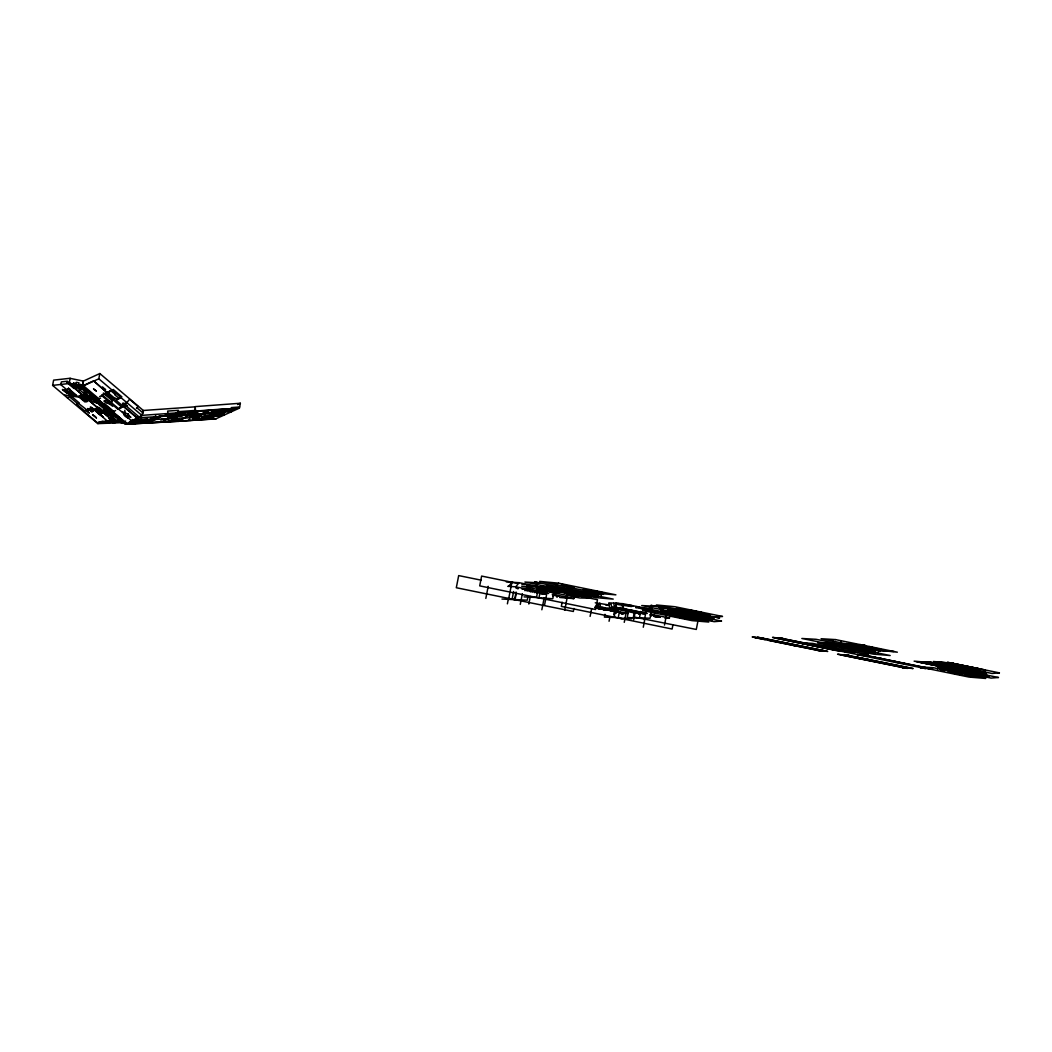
<?xml version="1.0" encoding="UTF-8"?>
<svg xmlns="http://www.w3.org/2000/svg" width="1052" height="1052" viewBox="0 0 1052 1052"><rect width="100%" height="100%" fill="white"/><g stroke="black" fill="none" stroke-linecap="round" stroke-linejoin="round"><path stroke-width="1.5" d="M963.711 667.718C964.605 673.346 975.178 668.007 977.65 668.467M563.688 589.593L564.082 584.846L563.175 589.475M840.64 646.02L841.035 641.273L840.127 645.902M199.67 418.538L193.187 418.998L193.055 417.894L199.538 417.434L199.67 418.538L196.658 420.064L196.553 418.946L209.085 418.078L216.857 414.409L224.431 413.87L224.286 415.001C216.528 415.106 209.703 418.709 201.76 418.078L201.629 416.973C212.149 413.699 222.879 411.227 233.873 409.583M231.387 410.714L231.23 411.845C220.683 411.253 211.544 415.908 201.76 418.078M112.774 417.499L111.657 416.434L112.13 413.252M93.615 380.837L107.383 392.909L93.615 380.837L82.345 386.018L127.147 423.811L137.352 417.868L123.636 406.269L121.072 407.637L121.585 406.966L105.463 393.356L99.572 396.683M626.111 613.224L626.584 610.62M618.497 608.503L618.221 610.081L596.05 606.189L596.182 607.043L627.781 613.566M66.881 382.455L69.379 382.178L76.283 388.043L73.837 388.359L66.881 382.455L67.499 381.205L61.45 381.876L60.582 384.493L67.197 390.095L67.933 389.148L69.892 390.292L75.77 395.276L75.034 396.209L69.156 391.226L69.892 390.292M178.59 421.379L127.082 424.048L82.266 386.4L83.266 381.153L99.835 373.539L143.466 410.609L141.967 415.474L127.042 424.166L111.788 419.958L112.617 417.381L111.854 419.761L97.718 423.627L124.82 422.562M597.852 607.964L598.535 604.887L597.799 607.938M598.18 604.821L597.654 607.924L598.246 604.834M112.603 417.447L111.828 419.84L97.744 423.535L52.6 385.387L53.626 380.14L70.142 378.273L69.103 383.585L111.841 419.787L127.029 424.232L216.068 418.92L212.78 418.025M82.266 386.4L98.796 378.799L99.835 373.539M178.59 421.326L216.107 418.709L239.396 408.137L240.356 403.258L195.212 406.611L195.475 411.385L178.59 421.326L177.683 419.932M485.827 598.417L488.194 586.319M510.746 584.623L512.153 582.269M507.393 603.835L508.589 597.786M508.655 598.89L511.916 582.256L508.603 586.385M513.613 591.513L512.127 599.101L573.34 611.475L573.932 608.437M516.085 592.052L514.599 599.653L501.962 599.035M516.243 593.486L515.059 599.561L527.262 600.192L527.854 597.155M520.28 604.374L522.357 593.788M540.307 591.868L526.21 589.067L526.381 588.226M528.827 604.032L530.313 596.471M532.72 591.618L535.836 591.842L535.994 590.987M537.112 593.289L537.651 590.501M537.901 590.396L536.52 597.391L595.563 609.516L597.483 599.719L575.142 595.13M540.084 592.302L538.966 597.891L552.76 598.733L554.68 588.936L542.424 588.186M545.37 593.157L540.557 592.184L540.728 591.329M541.122 594.025L541.675 591.237M541.846 609.779L544.226 597.681M544.528 605.15L547.79 588.515L546.816 593.131M547.54 591.329L543.056 590.422L548.131 591.395L548.5 586.556C556.534 588.015 540.439 585.254 548.513 586.464L545.62 590.908M549.749 590.935L550.643 586.319L547.461 590.698M554.891 592.408L556.705 592.684L553.576 592.144L554.562 587.463L550.827 591.684L548.539 591.25L553.181 592.118L550.84 591.776M555.39 588.712L556.298 584.084L557.613 584.347L554.996 583.834L556.245 584.031L557.034 588.936L558.323 589.186L555.745 588.699L557.047 588.896M555.601 592.144L556.508 587.529L559.322 588.002L552.116 587.003L557.047 587.91L553.694 587.029L556.561 587.424L552.497 591.737M558.573 592.894L559.467 588.265L555.035 592.368L553.576 592.144M562.163 602.217L561.334 606.399L622.1 618.8M564.7 610.292L567.37 596.681M568.922 591.566L564.832 590.685L572.314 592.118L568.922 591.566L569.829 586.99L568.659 591.421M577.824 596.431L578.731 591.816L571.565 595.419M584.557 594.643L585.464 590.027L581.966 594.012M588.541 595.143L589.449 590.527L587.463 590.133L591.487 590.935L589.409 590.58L585.372 594.433L583.439 594.038L589.173 595.051L585.267 594.314M590.106 595.274L591.014 590.645L586.714 594.551M590.119 616.393L591.618 608.766M594.354 596.694L595.261 592.066C586.621 590.198 604.072 593.854 595.13 592.118L590.33 595.761M594.853 595.813L595.761 591.185L590.764 595.011L588.765 594.617L592.749 595.406L590.829 595.064M597.575 607.898L598.167 604.821M600.942 597.181L601.849 592.565L599.39 592.079M604.953 614.329L604.4 617.116L615.262 617.498M609.055 621.272L609.95 616.696M613.737 614.657L615.972 603.269L621.482 604.4M615.512 610.134L614.144 617.116L672.11 629.03L672.938 624.835M616.091 613.303L616.643 610.515M619.299 612.356L618.195 617.945L631.857 618.813M621.969 608.306L622.876 603.677L670.387 613.395L669.414 618.011L665.679 618.326M624.257 622.337L626.65 610.121M628.491 611.173L627.242 617.485L640.905 618.313M634.658 610.581L633.422 616.893L696.293 629.451L698.147 619.983L669.861 614.329M633.698 619.812L635.382 611.278M640.707 611.462L639.471 617.774L650.07 618.247L651.924 608.779L641.325 608.306L642.404 608.608M644.389 619.93L646.625 608.543L645.639 613.145M643.272 627.229L645.073 618.063M660.564 612.685L661.471 608.017L665.6 613.671L663.273 613.198M664.483 625.085L666.153 616.551M673.03 615.433L674.016 610.568L671.833 610.357L676.068 611.199L673.885 610.712L676.489 615.893M675.252 616.656L676.173 612.001L678.395 617.143L680.263 617.498L676.567 616.814L678.29 617.064M679.5 613.671L680.42 608.99L686.22 614.96C672.36 612.211 700.132 617.629 686.141 615.012M680.894 617.669L685.865 618.563L680.894 617.669L682.432 609.595L695.201 611.856L688.034 610.384M689.441 618.984L687.955 618.655L688.889 614.066L690.454 614.368L687.311 613.763M690.506 615.762L691.427 611.094L695.753 616.774L699.238 617.471M690.533 618.931L691.44 614.302L691.69 619.141M691.848 619.667L692.755 615.039L692.834 619.773L694.78 620.154L690.914 619.418L692.834 619.707M693.215 615.736L694.136 611.067C678.487 607.78 710.324 614.25 694.096 611.173L698.081 616.761L702.131 617.603L694.057 615.92L698.12 616.656M697.831 617.064L698.738 612.409L702.078 617.918M700.343 617.156L701.25 612.501L704.261 617.997L702.249 617.577L706.247 618.418L704.301 617.945M709.022 620.036L702.131 618.747L703.144 614.131L705.892 619.404M707.194 619.418L708.101 614.776L710.192 619.97L712.309 620.378L708.127 619.549L710.139 619.904M824.505 647.637L820.008 646.848L825.084 647.822L825.452 642.982L822.572 647.335M826.701 647.361L827.608 642.746L824.413 647.125M830.607 648.505L831.514 643.89L827.779 648.111L826.596 647.966M832.342 645.139L833.25 640.51L833.986 645.363L835.275 645.599L832.737 645.113L833.973 645.402M832.566 648.571L833.46 643.955L829.449 648.163M835.525 649.308L836.432 644.692L831.987 648.795L830.33 648.519L833.684 649.097L832.079 648.755M846.623 648.15L845.874 647.993L846.781 643.403L845.611 647.848M854.776 652.858L855.684 648.242L848.517 651.832M861.509 651.07L862.416 646.454L858.919 650.438M865.494 651.569L866.401 646.954L864.363 646.533M867.058 651.701L867.966 647.072L863.666 650.964M871.306 653.121L872.213 648.492L867.295 652.187C858.958 650.373 875.737 653.884 867.19 652.24M871.806 652.24L872.713 647.611L867.716 651.425L865.757 651.057L869.715 651.819L867.782 651.49M877.894 653.608L878.801 648.979C871.437 647.532 886.231 650.557 878.828 648.939L872.923 652.608M937.516 669.111L938.423 664.443L942.553 670.098M949.982 671.86L950.969 666.994L953.441 672.307M952.205 673.083L953.125 668.428L955.347 673.556M956.452 670.098L957.373 665.416L963.172 671.386L966.972 672.136L959.398 670.637L963.264 671.334M957.701 674.056L962.777 674.989L957.452 673.977L958.622 669.48L960.134 674.477M958.464 670.703L959.385 666.021L964.908 671.912M964.921 675.134L965.841 670.492L966.42 675.358L964.908 675.082L967.945 675.66L966.433 675.318M967.459 672.189L968.379 667.52L972.706 673.201C983.41 675.371 961.949 670.913 972.692 673.28M968.484 675.463C964.184 675.292 969.944 675.016 968.392 670.716L968.642 675.568M968.8 676.094L969.707 671.452L969.786 676.199L967.853 675.818L971.732 676.581L969.786 676.134M970.168 672.162L971.088 667.494L975.046 673.175L979.083 674.03L971.009 672.346L975.072 673.083M974.783 673.49L975.691 668.835L979.044 674.332M977.295 673.582L978.202 668.927L981.214 674.424L983.199 674.845M979.188 675.2L980.096 670.558L982.844 675.831M984.146 675.844L985.053 671.202L987.144 676.397L989.261 676.804L985.08 675.976L987.197 676.462M609.003 604.032L611.12 604.15L611.606 607.201L619.904 608.911L620.22 607.333M635.868 607.793L636.079 606.688L637.867 606.754L637.63 607.846L645.56 609.463L645.297 610.725L647.979 611.278M645.31 609.792L645.533 608.7M651.727 611.107L651.964 610.015M665.784 618.287L666.021 617.143M89.788 396.762L90.551 395.815L94.706 396.814L93.957 397.748L89.788 396.762L83.923 391.791L86.185 392.304L75.757 383.572L73.561 383.112L73.285 384.453L88.447 397.301L90.761 397.853C96.797 404.481 100.229 403.981 94.575 400.286C93.51 401.995 98.401 402.732 99.282 403.218L101.176 403.692M75.757 383.572L76.388 382.297L79.018 382.849L78.111 385.466L79.86 386.939M98.664 398.629L96.6 398.143L95.85 399.089L97.915 399.576L98.664 398.629L82.543 384.979L80.149 384.48L79.873 385.834L93.957 397.748M531.207 591.724L531.444 590.567M573.406 594.433L576.259 594.669L558.191 590.987L558.007 591.842L553.378 590.895M635.027 612.751L635.263 611.593M109.224 403.797L107.291 402.824A2.893 0.736 37.1 0 1 107.606 403.376L104.49 401.772A2.88 0.736 37 0 1 103.977 400.983C105.66 399.668 108.356 402.088 111.433 404.244A3.051 0.776 37.1 0 1 112.59 405.441L112.682 406.203L109.224 403.797L109.921 401.272M129.567 421.813L129.251 422.957L137.01 422.47L136.905 421.352L129.567 421.813L132.065 420.313L141.218 419.735L141.323 420.853L139.298 422.049L139.193 420.932L141.218 419.735M132.065 420.313L132.749 419.511M137.352 417.868L180.471 415.264L182.64 414.001L182.535 412.897M80.149 384.48L127.029 424.232L142.007 415.343L195.488 411.582L195.172 406.835L143.519 410.464L142.007 415.343M127.029 424.232L130.632 422.128M121.835 422.325L113.879 415.579L114.418 414.909L122.124 421.444L121.835 422.325L117.272 420.984L117.732 419.577M125.609 420.997L124.78 423.443L127.266 423.312M853.409 645.297C850.305 649.137 868.347 649.728 869.649 646.533M565.371 597.93L566.673 595.787M559.664 597.457L573.774 598.627L576.457 594.354L519.123 582.677L506.314 581.927M101.728 395.565L105.463 393.356M119.428 397.998L116.785 399.365L115.404 398.208L112.038 400.444L106.16 395.486L108.527 394.171L107.028 392.909L107.541 392.238L112.235 389.963M106.16 395.486L108.527 394.171M107.028 392.909L110.263 390.963M109.079 401.798L109.605 401.114M112.038 400.444L112.748 399.51M137.023 416.96L137.72 416.539L137.26 418.17L116.075 400.312L116.785 399.365M116.075 400.312L119.494 398.05M101.715 395.578L117.903 409.228L121.585 406.966M121.006 407.584L121.519 406.914M145.82 421.655L152.961 420.826L146.044 421.707M136.405 408.308L138.167 406.585L129.541 399.247L126.897 402.666L123.978 404.139L139.245 417.052M99.598 413.988L101.334 413.817L95.587 408.926L93.589 409.32L99.112 414.093M96.6 398.143L102.557 403.192L101.794 404.126L103.924 404.665L104.674 403.731L113.563 411.266L112.827 412.2C97.494 405.52 126.753 424.364 108.224 410.977M66.907 397.485L69.8 397.038L77.243 403.337L79.294 402.969L64.514 390.45L67.933 389.148M73.837 388.359L74.679 387.294M71.917 396.722L75.77 395.276M88.526 399.589L86.948 401.575L84.896 401.956L79.071 397.012L80.636 395M79.071 397.012L81.188 396.696L83.266 394.592M83.634 411.161L86.895 409.951L83.634 411.161L97.862 423.18L107.015 420.787L92.431 408.058M95.587 408.926L99.059 407.413L104.753 412.252L102.057 412.857L96.324 407.992M96.837 407.887L97.639 406.795M101.321 413.791L102.912 411.805M834.315 645.073C838.786 643.798 843.98 652.345 847.688 645.704M79.781 389.963L80.544 389.03L82.806 389.542M86.54 391.475L87.303 390.542M82.635 395.052L85.173 395.657L86.803 393.645M88.447 397.301L90.078 395.302M90.761 397.853L91.971 397.025L90.551 395.815M91.656 397.209L92.405 396.275M108.448 410.701L104.372 409.11L98.52 404.152L99.282 403.218M98.52 404.152L102.596 404.06M104.003 408.215L104.542 407.545M117.272 420.984L103.622 409.425L104.49 408.36L111.722 414.475M104.372 409.11L106.528 409.36M107.961 410.582L108.514 409.912L113.563 411.266M110.184 411.503L110.92 410.556M114.142 415.987L116.601 416.671L117.364 415.737L114.418 414.909M507.748 586.332L515.743 586.806L519.123 582.677M128.857 416.421L126.122 415.527L122.216 411.634L127.095 413.765L130.908 417.381L128.857 416.421L128.305 413.66M204.522 412.318L206.087 412.292L203.023 412.713L205.732 410.964M862.324 650.859C865.691 646.073 871.503 647.887 864.481 646.546M946.3 667.678L944.564 669.611L958.135 668.086M595.971 596.182L601.849 592.565L604.308 593.052L599.535 592.079M137.01 422.47L134.722 423.825L134.656 422.694L136.905 421.352M134.656 422.694L143.256 422.168L150.462 418.867L157.392 418.42L157.458 419.222M139.298 422.049L146.189 421.615L148.253 420.405L148.148 419.288M150.462 418.867L150.541 419.656L155.722 416.605L155.604 415.343M150.541 419.656L167.991 418.854L170.135 417.605L168.373 417.407L168.294 416.605L187.19 415.093L190.031 413.423L197.763 412.857L197.25 414.317L194.87 415.632L194.738 414.541M190.031 413.423L190.11 414.212L195.462 411.069L225.47 408.833L222.327 410.714L225.47 408.833M157.392 418.42L154.749 419.958L139.193 420.932M175.592 414.488L175.487 413.37L178.459 411.634L195.409 410.438M168.294 416.605L171.502 414.738L185.494 413.804M168.373 417.407L171.568 415.553L153.986 417.052M531.76 590.54L531.339 590.777A3.629 3.55 -74.9 0 0 530.313 591.842M170.108 417.289L162.232 421.813L178.551 420.826L183.903 417.802L167.991 418.854M178.656 415.106L184.876 412.45L175.487 413.37M179.274 415.593C191.937 414.882 164.046 418.131 180.3 415.053M174.369 418.407L177.13 417.157L177.025 416.04M194.502 410.964L187.19 415.093L200.09 414.146L200.222 415.251L194.87 415.645M178.577 421.142L195.488 411.582M191.083 416.566L197.763 412.857M204.864 413.134L207.783 411.569M206.074 411.792L209.374 410.03M193.055 417.894C197.697 414.251 196.75 418.223 193.187 418.998M199.38 415.185L189.636 416.671L189.741 417.789L189.636 416.671M200.09 414.146L199.393 414.514C209.374 414.514 217.922 409.294 227.876 409.189L228.008 410.293L222.327 410.714M200.222 415.251C206.231 410.477 215.476 414.054 222.301 410.398M113.024 411.884L115.628 410.517M196.553 418.946L199.538 417.434M117.903 409.228L121.072 407.637M111.052 402.337L112.327 401.706M204.193 418.42L206.021 417.526M118.718 398.932L121.861 396.814L113.248 389.49L109.553 391.896M206.271 416.829L220.552 415.632L224.431 413.87M206.731 416.605L204.864 417.526L205.548 417.184M98.099 399.3L100.571 398.116M228.008 410.293L231.335 408.728L231.269 407.597L239.632 406.979M237.581 404.533L240.356 403.258M233.61 409.701L238.344 407.558M116.404 421.168L102.675 422.26L103.03 421.129L98.086 422.483L106.568 422.154L111.38 420.918L111.446 422.036L106.594 423.272L106.568 422.154M110.092 419.196L112.222 418.617M108.711 418.249L110.079 417.894M109.645 420.984L110.236 421.97M111.446 422.036L118.1 421.773L112.906 423.035L112.866 421.905L115.312 421.313L115.365 422.431M147.385 419.288L137.247 420.103M137.286 419.906L147.569 419.117M521.805 588.647C525.25 590.317 528.091 588.068 524.922 590.698M86.869 409.925L78.939 403.731L76.651 404.139L84.173 410.49M86.369 410.609C87.329 409.715 96.508 409.346 93.496 409.596A3.511 0.657 38.2 0 1 92.195 408.794L90.354 407.058L91.116 407.242A3.511 0.657 38.2 0 1 92.431 408.058M820.126 646.954L815.563 646.099L820.152 646.954M641.983 612.856L644.468 613.29M75.034 396.209L77.125 395.881L71.312 390.95L69.156 391.226M858.603 657.553L856.473 657.211L869.728 659.788A49.168 1.539 11.1 0 1 874.764 660.84L913.136 668.546L901.893 667.441L907.376 668.401L837.563 654.212L849.714 655.633L843.954 654.646L860.47 658.289M64.514 390.45L67.197 390.095M52.6 385.387L69.116 383.52L111.828 419.84M665.679 613.737L670.387 613.395M120.704 421.944L118.1 422.22L120.204 422.247M665.022 618.339L669.414 618.011L650.452 614.131M195.475 411.385L239.396 408.137M190.11 414.212L197.855 413.646M197.211 414.001L202.72 413.909M197.25 414.317L202.76 413.923M210.321 413.725L214.398 413.423L214.529 414.527M183.916 418.196L196.329 417.302M201.629 416.973L208.086 416.513L208.204 417.618M187.729 412.529L192.266 412.226M182.64 414.001L164.967 415.211L167.833 413.528L167.689 411.082L178.38 410.333L178.459 411.634M185.165 414.107L189.452 413.817M153.96 416.723L155.722 416.605M170.135 417.605L177.13 417.157M137.023 419.524L141.849 419.209M166.203 418.643L174.908 418.091M141.323 420.853L148.253 420.405M117.482 420.879L115.312 421.063L117.219 421.116M178.511 420.248L169.07 420.747L169.122 421.865L167.334 421.26M162.324 421.905L160.443 421.287L162.337 422.22L143.782 422.404M119.691 422.076L122.229 421.944M121.716 422.615L124.228 422.496M160.456 421.602L165.966 421.326M111.788 419.958L115.062 419.801M193.634 419.511L199.827 419.209M120.98 422.207L121.835 422.181M106.896 421.116L116.68 420.721M105.884 421.024L111.38 420.918M100.676 421.773L104.385 421.628M104.661 421.734L108.843 421.576L108.869 422.694M112.866 421.905L120.901 421.589M856.959 650.031L860.865 650.846L857.064 650.07M668.257 609.476L680.407 611.751L675.91 610.831M975.349 668.441L966.749 666.639L975.401 668.428M687.942 618.642L690.98 619.233L689.481 618.892M953.257 672.517L951.376 672.096L955.4 672.899L948.168 671.321L959.214 673.385M640.589 613.369L638.709 613.053M516.295 588.213L518.071 588.594M843.849 651.004L849.516 651.911M951.823 667.284L953.007 667.652L945.222 665.955L957.359 668.204L951.179 667.086L951.889 667.27M663.786 608.477L659.104 607.543L663.838 608.503M635.053 610.91L622.455 608.74L625.046 608.858M978.439 674.989L988.262 676.844L978.452 675.003M584.268 592.815L573.721 590.935L584.281 592.815M671.215 614.894L674.345 615.433M521.818 588.62L526.171 589.436M619.904 608.911L622.547 609.029L611.606 607.201M689.218 613.855L693.676 614.736L689.284 613.895M543.989 593.565L545.554 593.828M524.067 596.878L536.283 597.497M595.261 602.796L609.371 605.005M594.919 606.965L596.182 607.043M594.656 607.688L600.666 608.003L599.798 603.033M893.963 651.451L879.117 650.583L849.832 644.613M843.862 651.03L836.984 650.688L774.469 637.946L781.426 638.354L853.632 652.753L849.529 652.108M860.036 655.238L866.993 655.646L929.508 668.388L922.551 667.981M931.52 662.563L916.687 661.695L945.972 667.665M623.586 608.648L622.876 603.677L608.832 602.849L609.555 607.806L623.586 608.648L647.282 613.487M604.492 608.74L596.195 607.451M970.799 676.002L967.577 675.41M522.029 584.07L524.238 584.373M603.44 609.91L606.005 610.068L598.601 608.556M701.119 612.527L703.288 612.922M675.502 615.644L682.261 616.959L674.385 615.604M526.21 589.067L530.418 589.357M541.898 587.976L543.989 588.121L538.466 587.003M546.619 589.764L548.46 589.896L548.171 591.25L536.77 588.923L537.296 586.385L534.521 586.201L535.968 586.49M540.557 592.184L543.66 592.394M624.125 613.434L620.982 613.211L623.941 613.816M557.455 590.935L558.191 590.987M699.238 617.485L692.242 616.064L695.74 616.853M944.827 670.571L942.645 670.163M568.093 593.67L570.881 593.893M573.366 594.104L576.457 594.354M676.475 608.201L681.17 609.213M687.429 613.803L688.889 614.118L689.468 618.944M959.108 673.385L953.559 672.478M703.157 612.922L699.278 612.08L701.355 612.461M522.213 583.873L525.053 584.373M828.818 648.216L825.491 647.677L826.372 647.927M687.114 610.554L682.275 609.476M64.567 394.96L79.663 397.262L85.225 401.101L81.583 397.288L78.716 395.947L79.663 397.262M526.539 584.807L527.223 584.873L526.394 584.662M796.666 641.602L798.849 642.246L797.784 641.983M545.423 593.657L535.836 591.842M647.48 609.069L649.281 609.41M624.283 613.303L622.797 613.027M857.761 658.25L859.944 658.42L858.905 658.144M620.89 612.737L622.942 613.224L618.852 612.343M560.769 591.711L560.637 591.776M552.905 595.761L553.641 595.866L552.524 595.55M654.094 616.498L656.961 616.985M859.865 644.547L865.441 645.52L845.571 643.706M650.767 615.709L651.753 615.88M796.851 641.799L795.47 641.602L797.1 641.996M827.793 648.203L832.145 648.637L818.758 646.441L824.544 647.467L823.545 647.23M636.947 607.504L635.973 607.333L636.736 607.583M873.686 647.848C876.776 648.374 866.493 646.454 873.239 647.677M709.968 620.22L711.31 620.417L702.131 618.747M541.241 593.223L544.213 593.854M658.92 617.13L660.248 617.327L659.209 617.077M551.748 591.697L555.193 592.21L549.841 591.25L551.472 591.658M828.7 648.124L830.173 648.387L829.055 648.269M879.511 658.118L877.421 657.802L878.183 657.987M955.255 673.49C949.917 672.662 960.884 674.477 955.44 673.635M622.771 613.816L621.048 613.553L622.245 613.829M657.434 616.985L653.989 616.301M529.616 590.908L532.917 591.671L530.405 591.066M692.834 614.973C686.811 613.973 698.686 616.091 692.676 615.091M959.477 666.192L964.5 667.086L953.441 664.693L958.122 665.692M640.103 607.517L637.762 607.109L638.985 607.451M858.55 658.079L856.591 657.789L858.734 658.118M666.126 613.829L667.928 614.131L663.299 613.224M556.469 590.685L554.312 590.303L556.166 590.724M644.442 608.608L642.036 608.122M606.373 604.9L608.319 605.255L605.492 604.729M828.424 648.071L821.836 646.651L823.243 647.019M637.117 612.764L631.2 611.488L635.369 612.422M639.024 613.868L638.183 613.697L640.484 613.842M942.526 670.045L940.264 669.651L944.88 670.558M878.354 658.013L881.155 658.473L879.853 658.184M634.251 611.856C620.325 609.305 648.887 614.684 634.08 611.962M658.171 616.985L656.053 616.498L658.841 616.998M860.036 657.908L858.866 657.605M792.669 645.231L791.288 644.981L792.813 645.349M794.036 645.612L795.483 645.862L793.826 645.468M618.813 612.172L615.722 611.659L625.151 613.342M595.905 591.171C601.665 592.421 589.922 589.962 595.603 591.211M707.97 614.815C702.184 613.526 714.216 616.077 708.233 614.749M894.963 661.642L898.198 662.142L893.082 661.182L894.673 661.59M784.121 642.798L782.504 642.614L790.828 644.416L784.397 642.851M870.754 650.386L816.036 639.3L801.848 638.485L859.195 650.123M846.807 647.966L849.319 648.584L841.784 647.111L845.874 647.993M649.834 609.647L649.058 609.476M819.469 647.111L821.559 647.532A50.299 1.578 11.1 0 0 828.226 648.86L846.071 651.661L778.125 637.709L783.661 638.682L772.562 637.367L817.43 646.691M649.794 614.868L651.951 615.249L650.57 614.933M636.421 612.448L640.629 613.355M765.133 639.563L752.193 636.96L762.937 638.196L757.387 637.223L827.7 651.438L816.681 650.202L822.309 651.162L780.61 642.759A63.554 1.999 11.1 0 0 776.034 641.812L767.723 640.089M621.074 612.803L622.324 612.935M980.569 669.019L951.271 663.049L936.438 662.181L965.723 668.152M845.466 645.205L874.764 651.175L859.931 650.307L830.633 644.337M669.296 613.487L662.102 612.014L663.339 611.948L663.102 613.053L655.186 611.436L654.923 612.685L650.951 611.883M640.839 607.662L645.665 608.713M621.482 604.111L617.945 603.388L618.129 604.571L631.41 606.57L631.647 605.479L627.531 605.281L632.778 606.36M526.973 584.938L532.483 586.056M537.191 587.016L540.333 587.66M516.703 583.229L481.619 576.075L479.699 585.872L540.307 598.233M968.905 675.542L970.812 675.989M542.871 591.763L545.225 592.25M515.743 586.806L548.671 593.512M552.155 594.13L573.774 598.627M541.464 592.105L545.002 592.815M481.093 580.152L458.685 575.589L456.305 587.726L517.097 600.127M644.942 613.908L640.195 613.04L642.456 613.553M615.065 607.898L644.455 613.895M534.298 591.934L543.752 593.867L541.32 593.341M527.433 590.698L525.395 590.198L528.354 590.698M596.05 606.189L597.51 606.491M602.112 607.438L604.65 607.951M607.135 608.529L610.094 609.134M597.996 608.792L600.416 609.292M679.763 608.937L676.567 608.24M680.986 609.029C693.57 611.685 666.179 606.386 682.538 609.713L687.955 615.486M981.253 674.371L979.228 673.99L983.226 674.832M616.156 603.638L619.115 604.242M643.85 612.593L625.348 609.529L643.929 613.355M609.555 607.806L635.027 613.053M70.129 378.352L83.279 381.087L82.28 386.334L69.103 383.585M675.384 610.87L668.349 609.516M860.339 657.973L865.073 659.104L861.088 658.131M518.36 588.568L516.348 588.239M523.738 584.281L522.305 583.952M545.291 593.88L544.055 593.591M650.32 609.647L647.519 609.134M96.613 402.811L92.366 401.746L85.173 395.657M103.622 409.425L106.015 410.056L104.595 408.847M671.334 614.933L675.529 615.67M132.578 423.035L134.787 423.654M114.431 418.617L108.856 415.014M122.124 421.444L125.149 422.325L124.741 423.562L116.601 416.671M188.663 419.919L190.386 420.432M534.824 592.71L534.837 591.158M92.497 399.181L89.052 396.157L93.102 399.05A7.627 0.763 39.1 0 1 92.497 399.181M111.657 416.434L101.492 410.727M113.432 417.986L109.461 413.41M108.501 412.686L110.644 415.672M105.003 394.066C104.542 396.407 100.584 389.884 106.37 395.223M102.215 394.908L118.416 408.557M118.403 408.991L124.004 413.712M124.583 414.896L131.881 421.05M110.789 390.7L114.957 394.224M114.734 394.737L118.902 398.261M107.541 392.238L114.905 398.458M108.33 394.434L114.195 399.392M82.451 395.683L84.817 395.302L90.511 400.154L87.684 400.641L81.924 395.762M95.85 399.089L108.514 409.912M91.524 396.92L97.376 401.877M100.427 404.639L106.305 409.623M73.561 383.112L80.544 389.03M81.188 396.696L86.948 401.575M65.25 389.516L72.654 395.776M137.102 407.939L142.796 412.778M98.796 378.799L141.967 415.474M528.485 590.751L528.117 590.119A2.17 2.117 -75.1 0 0 527.578 589.646M950.89 667.205L953.401 672.504M673.938 610.778L676.449 616.077M681.67 613.053L683.182 618.05M124.754 410.319L125.346 413.107M615.972 603.269L616.761 608.24M613.75 603.138L614.421 607.359M224.891 411.187L225.01 412.292M220.723 409.715L220.815 410.504M217.909 411.7L218.027 412.805M217.172 411.437L217.264 412.226M216.857 414.409L216.988 415.514M213.017 414.896L213.267 417.263M211.689 411.845L211.781 412.634M210.913 415.145L211.044 416.25M204.259 415.632L204.39 416.737M180.313 414.159L180.471 415.264M171.502 414.738L171.607 415.856M146.096 420.498L146.189 421.615M143.164 420.879L143.256 422.168M92.037 411.832L87.776 408.57L92.037 411.832M103.385 417L97.889 413.147L103.385 417.065M196.974 416.553L201.721 416.027L196.974 416.553M215.095 415.803L210.282 416.237L215.095 415.803M201.839 413.896L205.469 413.475L201.905 413.844M197.342 415.487L192.766 416.066L197.342 415.487M161.245 419.419L166.887 418.827L161.245 419.419M86.395 410.517L89.433 413.107L86.474 410.504M168.018 418.223L173.383 417.736L168.057 418.196M89.473 408.557L93.049 411.279L89.473 408.557M151.409 417.96L160.062 417.407L151.409 417.96M124.004 414.58L124.741 415.724A4.418 1.118 37.1 0 0 126.371 417.144L128.383 418.209L124.004 414.58M127.45 406.164C119.376 404.599 122.584 400.115 127.45 406.164M96.403 417.907L92.589 414.79L94.47 415.908A3.682 0.697 38.2 0 1 95.508 416.816L96.403 417.907M167.952 416.421L173.146 416.105L168.07 416.355M96.297 390.976L93.562 388.977L96.297 390.976M95.364 398.59L99.322 401.917L95.364 398.59M171.765 419.59L178.643 418.788L171.765 419.59M165.072 415.974L158.852 416.329L165.059 416M62.502 389.516L66.618 392.83L62.502 389.516M557.705 595.761L556.85 597.128L557.705 595.748M68.459 388.227L70.418 389.858L68.459 388.227M192.411 417.065L196.5 416.645L192.529 417M544.883 590.225L550.064 591.158L544.883 590.225M98.822 403.521L100.966 405.401L98.822 403.521M219.395 411.661L222.774 411.279L219.5 411.621M209.427 413.291L214.292 412.805L209.427 413.291M895.607 661.997L900.052 662.852L895.607 661.997M874.922 657.553L882.181 658.881L874.922 657.553M566.66 585.359L561.531 584.333L566.66 585.359M587.621 595.169L593.091 596.339L587.673 595.169M850.7 647.348L861.233 649.242L850.7 647.348M705.59 614.592L698.41 613.25L709.166 615.275L705.655 614.618M875.054 649.097L869.439 647.887L875.054 649.097M96.679 400.943L99.953 403.771L96.679 400.943M583.439 589.593L587.516 590.448L583.439 589.593M860.391 646.02L864.468 646.875L860.391 646.02M865.993 659.196L869.373 659.867L865.993 659.196M901.406 663.023L907.232 664.22L901.406 663.023M678.106 612.356L674.306 611.659L678.067 612.369M684.484 613.579L678.856 612.514L684.484 613.579M102.701 387.241L102.531 387.267A3.314 0.842 37.1 0 0 102.346 387.57L105.384 389.832A3.314 0.842 37.1 0 0 105.594 389.569L102.701 387.241M722.448 616.446L714.571 617.103L719.607 617.984L656.409 604.979L674.937 606.728L722.448 616.446M721.475 621.061L714.15 621.666L661.616 610.857L675.647 611.699L721.475 621.061M999.4 672.872L992.062 673.477L937.845 662.326L951.889 663.154L999.4 672.872M998.427 677.488L991.102 678.093L938.568 667.284L952.612 668.112L998.427 677.488M793.142 641.352L790.118 640.734L793.129 641.339M553.483 586.832L547.842 585.846L553.483 586.832M583.913 594.419L580.033 593.617L583.913 594.419M866.125 651.464L861.233 650.491L866.098 651.477M565.726 586.161L573.932 587.792L565.726 586.161M593.565 591.158L588.528 590.133L593.565 591.158M870.517 647.598L865.428 646.559L870.517 647.598M564.871 592.578L563.28 592.302L564.845 592.578M692.703 616.419L683.208 614.552L692.689 616.406M972.14 668.322L964.618 666.823L972.14 668.309M969.655 672.846L960.16 670.979L969.642 672.833M801.519 643.14L805.779 643.969L801.519 643.14M554.207 595.235L558.875 596.168L554.272 595.235M593.657 595.708L598.312 596.642L593.801 595.734M870.609 652.135L875.264 653.068L870.609 652.135M807.371 644.337L811.118 645.06L807.489 644.35M576.667 596.339L566.91 594.604L576.68 596.339M678.474 616.485L674.437 615.683L678.461 616.472M973.731 668.467L977.663 669.269L973.784 668.467M696.779 612.001L700.724 612.816L696.845 612.014M594.656 593.986L582.243 593.696L524.895 582.058L540.136 582.926L534.574 581.953L598.325 594.88L594.656 593.986M591.198 598.233L579.665 597.957L521.66 586.188L535.823 587.003L591.198 598.233M871.608 650.412L858.327 650.11L863.718 651.043L826.228 643.429L846.216 645.257L840.627 644.271L875.277 651.319L871.608 650.412M868.15 654.66L856.617 654.383L798.613 642.614L812.775 643.429L868.15 654.66M940.79 664.969L936.083 664.009L940.751 664.969M700.185 617.524L704.012 618.3L700.316 617.537M977.137 673.951L980.964 674.74L977.269 673.964M561.203 588.581L557.77 587.989L561.216 588.581M838.155 645.007L834.723 644.403L838.181 645.007M561.347 589.107L566.134 590.067L561.347 589.107M838.312 645.533L843.086 646.493L838.312 645.533M860.431 650.465L864.271 651.254L860.575 650.478M868.15 655.817L856.893 654.568L925.721 668.585L920.079 667.599L932.361 669.006L909.717 664.496A61.003 1.92 11.1 0 1 903.878 663.286L884.022 659.117A38.806 1.223 11.1 0 0 878.065 657.908L862.561 654.896L868.15 655.817M933.282 662.813L914.135 661.156L950.837 668.599L945.235 667.625L964.934 669.427L927.772 661.84L933.282 662.813M656.33 606.346L641.733 605.558L692.834 616.012L714.124 618.339L650.833 605.373L656.33 606.346M656.198 611.265L642.654 610.541L692.058 620.641L708.798 622.034L656.198 611.265M932.282 662.707L918.685 661.984L969.786 672.438L986.579 673.845L932.282 662.707M933.15 667.691L919.619 666.955L969.01 677.067L985.75 678.461L933.15 667.691M952.941 663.273L933.334 661.498L970.509 669.085L964.947 668.099L984.909 669.927L947.352 662.3L952.941 663.273M761.793 637.985L754.836 637.578L817.351 650.307L824.308 650.715L761.793 637.985M847.583 655.278L840.64 654.87L903.142 667.612L910.098 668.007L847.583 655.278M558.559 583.163L539.637 581.388L603.44 594.354L597.641 593.328L615.893 594.84L558.559 583.163M555.18 587.279L540.781 586.424L596.234 597.694L613.211 599.101L555.18 587.279M689.625 618.707L693.86 619.562L689.625 618.707M835.512 639.59L821.112 638.735L880.392 650.78L874.58 649.755L897.343 652.187L835.512 639.59M832.132 643.706L817.733 642.851L873.186 654.12L890.163 655.527L832.132 643.706M976.23 668.533L980.227 669.374L976.295 668.546M609.147 610.028L606.189 609.844L619.707 612.198L609.147 610.028M654.186 615.367L650.675 614.592L654.212 615.354M612.395 610.896L607.78 609.963L612.395 610.883"/></g></svg>
